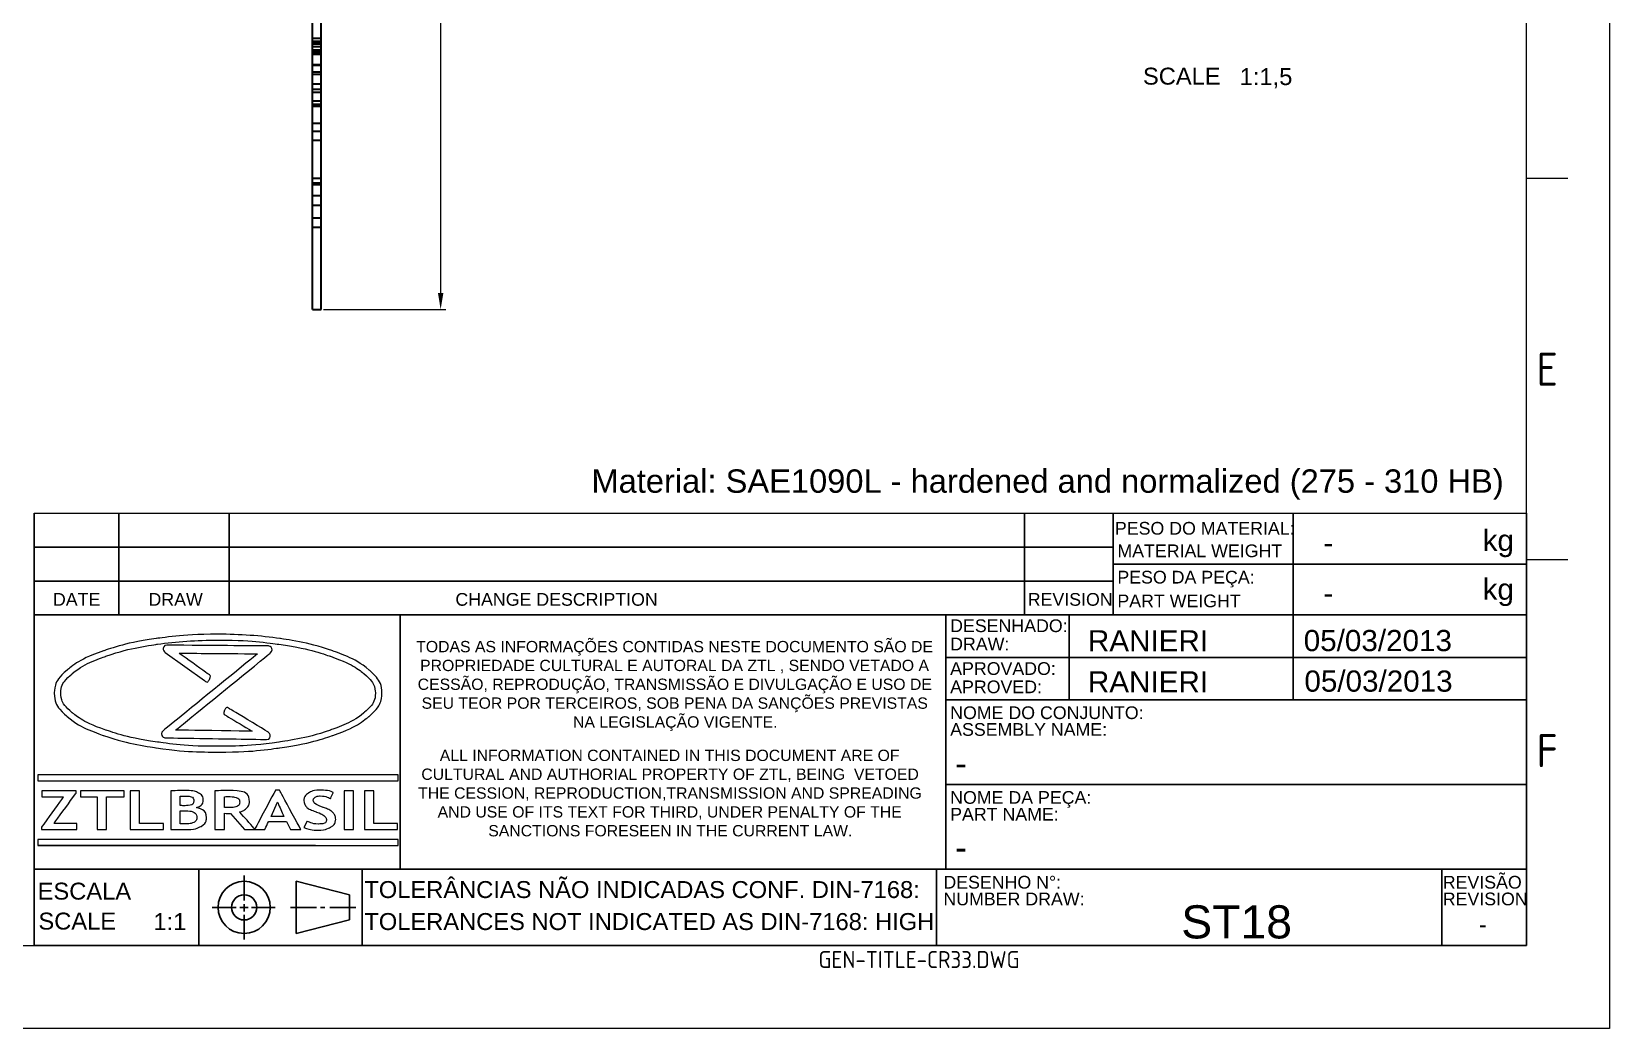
# Model space of a CAD drawing. Header units: millimetres. Extents: x 1404 to 2252, y 1260 to 1860.
# Drawn here: x 1867.8 to 2251.5, y 1260.4 to 1502.9 of the extents above; entities that cross this region are included whole.
import ezdxf
from ezdxf.enums import TextEntityAlignment as Align

# ---------------------------------------------------------------- set-up
doc = ezdxf.new("R2010")
doc.units = ezdxf.units.MM
doc.linetypes.add('ACAD_ISO02W100', pattern=[15, 12, -3])
doc.linetypes.add('ACAD_ISO05W100', pattern=[33, 24, -3, 0, -3, 0, -3])
for name, color, linetype, lineweight in [('AM_0', 7, 'Continuous', 40), ('AM_5', 3, 'Continuous', 25), ('AM_8', 40, 'ACAD_ISO02W100', 35), ('AM_BOR', 2, 'ACAD_ISO05W100', 35)]:
    doc.layers.add(name, color=color, linetype=linetype, lineweight=lineweight)
doc.layers.add('Camada 1', color=7, linetype='Continuous')
doc.styles.add('ACISOTS', font='isocp.shx', dxfattribs={"height": 1})
doc.styles.get("Standard").update_dxf_attribs({"font": 'arial.ttf'})
doc.dimstyles.new('ISO-25', dxfattribs={"dimtxt": 6, "dimasz": 4, "dimexe": 1.25, "dimexo": 0.625, "dimtad": 1, "dimtxsty": 'Standard', "dimcen": 4, "dimadec": 0, "dimazin": 0, "dimtfac": 1, "dimtmove": 0, "dimatfit": 3, "dimfxl": 1, "dimarcsym": 0})

# ---------------------------------------------------------------- blocks, each defined once
blk = doc.blocks.new('A3 ZTL')
for p, q in [((401.17, 9.78), (401.17, 280.82)), ((19.57, 9.78), (401.17, 9.78))]:
    blk.add_line(p, q)
at = {"layer": 'AM_BOR', "color": 135, "linetype": 'Continuous', "lineweight": 25}
for p, q in [((410.96, 290.61), (410.96, 0)), ((410.96, 0), (0, 0))]:
    blk.add_line(p, q, dxfattribs=at)
at = {"layer": 'AM_BOR', "color": 135, "lineweight": 25}
for p, q in [((406.07, 100.29), (401.17, 100.29)), ((406.07, 55.28), (401.17, 55.28))]:
    blk.add_line(p, q, dxfattribs=at)
at = {"layer": 'AM_BOR', "color": 135, "lineweight": 25, "style": 'ACISOTS'}
for s, p in [('E', (403.62, 77.79)), ('F', (403.62, 32.78))]:
    blk.add_text(s, height=3.91, dxfattribs=at).set_placement(p, align=Align.MIDDLE)
blk = doc.blocks.new('*D15')
at = {"layer": 'AM_5', "color": 0, "lineweight": -2, "ltscale": 0.5, "transparency": 16777216}
for p, q in [((1938.82, 1784.28), (1968.53, 1784.28)), ((1967.28, 1780.28), (1967.28, 1439.32)), ((1938.82, 1435.32), (1968.53, 1435.32))]:
    blk.add_line(p, q, dxfattribs=at)
at = {"layer": 'AM_5', "color": 0, "ltscale": 0.5, "transparency": 16777216}
for points in [[(1966.62, 1780.28), (1967.95, 1780.28), (1967.28, 1784.28)], [(1966.62, 1439.32), (1967.95, 1439.32), (1967.28, 1435.32)]]:
    blk.add_solid(points, dxfattribs=at)
at = {"layer": 'Defpoints', "color": 0, "ltscale": 0.5, "transparency": 16777216}
for p in [(1938.19, 1784.28), (1938.19, 1435.32), (1967.28, 1435.32)]:
    blk.add_point(p, dxfattribs=at)
at = {"layer": 'AM_5', "color": 0, "ltscale": 0.5, "transparency": 16777216, "insert": (1963.43, 1609.8), "char_height": 6, "attachment_point": 5, "rotation": 90}
blk.add_mtext('%%c349', dxfattribs=at)

msp = doc.modelspace()

# ---------------------------------------------------------------- linework, layer by layer
at = {"linetype": 'Continuous'}
msp.add_line((1868.439, 1385.715), (2231.33, 1385.715), dxfattribs=at)
at = {"layer": 'AM_0'}
for p, q in [((1936.091, 1435.319), (1936.091, 1784.284)), ((1938.191, 1435.319), (1938.191, 1784.284)), ((1938.191, 1501.229), (1936.091, 1501.229)), ((1938.191, 1500.481), (1936.091, 1500.481)), ((1938.191, 1500.177), (1936.091, 1500.177)), ((1938.191, 1499.801), (1936.091, 1499.801)), ((1938.191, 1499.208), (1936.091, 1499.208)), ((1936.091, 1498.405), (1938.191, 1498.405)), ((1938.191, 1498.391), (1936.091, 1498.391)), ((1938.191, 1497.806), (1936.091, 1497.806)), ((1938.191, 1497.301), (1936.091, 1497.301)), ((1936.091, 1494.877), (1938.191, 1494.877)), ((1936.091, 1494.729), (1938.191, 1494.729)), ((1936.091, 1493.091), (1938.191, 1493.091)), ((1936.091, 1492.506), (1938.191, 1492.506)), ((1936.091, 1490.181), (1938.191, 1490.181)), ((1936.091, 1488.908), (1938.191, 1488.908)), ((1936.091, 1488.192), (1938.191, 1488.192)), ((1938.191, 1485.943), (1936.091, 1485.943)), ((1938.191, 1485.155), (1936.091, 1485.155)), ((1938.191, 1484.656), (1936.091, 1484.656)), ((1936.091, 1480.643), (1938.191, 1480.643)), ((1936.091, 1478.655), (1938.191, 1478.655)), ((1938.191, 1476.369), (1936.091, 1476.369)), ((1938.191, 1467.196), (1936.091, 1467.196)), ((1936.091, 1466.069), (1938.191, 1466.069)), ((1938.191, 1466.007), (1936.091, 1466.007)), ((1938.191, 1465.642), (1936.091, 1465.642)), ((1938.191, 1462.914), (1936.091, 1462.914)), ((1936.091, 1460.707), (1938.191, 1460.707)), ((1936.091, 1460.696), (1938.191, 1460.696)), ((1936.091, 1457.614), (1938.191, 1457.614)), ((1936.091, 1455.342), (1938.191, 1455.342)), ((1936.091, 1435.319), (1938.191, 1435.319))]:
    msp.add_line(p, q, dxfattribs=at)
at = {"layer": 'AM_8', "color": 0, "linetype": 'Continuous'}
for p, q in [((1868.439, 1385.715), (1868.439, 1280.559)), ((1889.057, 1385.715), (1889.057, 1360.973)), ((1915.862, 1385.715), (1915.862, 1360.973)), ((2109.231, 1385.715), (2109.231, 1360.973)), ((2130.809, 1360.973), (2130.809, 1385.715)), ((2174.628, 1385.715), (2174.628, 1373.344)), ((2231.33, 1280.559), (2231.33, 1385.715)), ((2130.809, 1377.468), (1868.439, 1377.468)), ((2130.809, 1373.344), (2231.33, 1373.344)), ((2174.628, 1373.344), (2174.628, 1360.973)), ((1868.439, 1369.22), (2130.809, 1369.22)), ((1868.439, 1360.973), (2086.998, 1360.973)), ((1957.403, 1360.973), (1957.403, 1299.116)), ((2086.998, 1360.973), (2231.33, 1360.973)), ((2090.146, 1360.973), (2090.146, 1321.797)), ((2120.086, 1360.973), (2120.086, 1340.354)), ((2174.628, 1360.973), (2174.628, 1340.354)), ((2090.146, 1350.663), (2231.33, 1350.663)), ((2090.146, 1340.354), (2231.33, 1340.354)), ((2090.146, 1321.797), (2090.146, 1299.116)), ((2090.146, 1319.735), (2231.33, 1319.735)), ((1869.341, 1304.913), (1936.888, 1304.913)), ((2086.998, 1299.116), (1868.439, 1299.116)), ((1959.907, 1299.116), (1868.439, 1299.116)), ((1908.51, 1299.116), (1908.51, 1280.559)), ((1919.497, 1297.628), (1919.497, 1291.51)), ((1948.216, 1299.116), (1948.216, 1280.559)), ((2086.998, 1299.116), (2210.711, 1299.116)), ((2087.857, 1280.559), (2087.857, 1299.116)), ((2231.33, 1299.116), (2210.711, 1299.116)), ((2210.711, 1299.116), (2210.711, 1280.559)), ((1945.13, 1292.896), (1932.159, 1296.185)), ((1932.159, 1296.185), (1932.159, 1283.49)), ((1911.744, 1289.838), (1917.565, 1289.838)), ((1918.447, 1289.838), (1920.496, 1289.838)), ((1919.497, 1290.659), (1919.497, 1288.832)), ((1921.284, 1289.838), (1927.069, 1289.838)), ((1930.745, 1289.838), (1937.122, 1289.838)), ((1938.104, 1289.838), (1939.131, 1289.838)), ((1940.318, 1289.838), (1946.634, 1289.838)), ((1945.13, 1292.896), (1945.13, 1286.779)), ((1919.497, 1288.012), (1919.497, 1282.047)), ((1945.13, 1286.779), (1932.159, 1283.49)), ((1868.439, 1280.559), (2231.33, 1280.559))]:
    msp.add_line(p, q, dxfattribs=at)
for radius in [6.347, 3.059]:
    msp.add_circle((1919.497, 1289.838), radius, dxfattribs=at)
at = {"layer": 'Camada 1'}
for points, knots in [([(1913.165, 1356.286), (1918.484, 1356.286), (1923.568, 1355.913), (1928.212, 1355.239), (1928.212, 1355.239), (1933.038, 1354.538), (1937.392, 1353.51), (1941.042, 1352.236), (1941.042, 1352.236), (1944.79, 1350.928), (1947.814, 1349.349), (1949.882, 1347.583), (1949.882, 1347.583), (1951.895, 1345.862), (1953.007, 1343.96), (1953.007, 1341.949), (1953.007, 1341.949), (1953.007, 1339.937), (1951.895, 1338.034), (1949.882, 1336.314), (1949.882, 1336.314), (1947.814, 1334.547), (1944.79, 1332.969), (1941.042, 1331.661), (1941.042, 1331.661), (1937.392, 1330.386), (1933.038, 1329.358), (1928.212, 1328.658), (1928.212, 1328.658), (1923.568, 1327.983), (1918.484, 1327.611), (1913.165, 1327.611), (1913.165, 1327.611), (1907.846, 1327.611), (1902.762, 1327.983), (1898.118, 1328.658), (1898.118, 1328.658), (1893.291, 1329.358), (1888.938, 1330.386), (1885.287, 1331.661), (1885.287, 1331.661), (1881.54, 1332.969), (1878.515, 1334.547), (1876.448, 1336.314), (1876.448, 1336.314), (1874.435, 1338.034), (1873.323, 1339.937), (1873.323, 1341.949), (1873.323, 1341.949), (1873.323, 1343.96), (1874.435, 1345.862), (1876.448, 1347.583), (1876.448, 1347.583), (1878.515, 1349.349), (1881.54, 1350.928), (1885.287, 1352.236), (1885.287, 1352.236), (1888.938, 1353.51), (1893.291, 1354.538), (1898.118, 1355.239), (1898.118, 1355.239), (1902.762, 1355.913), (1907.846, 1356.286), (1913.165, 1356.286)], [0, 0, 0, 0, 0.0588235, 0.0588235, 0.0588235, 0.0882353, 0.1176471, 0.1176471, 0.1176471, 0.1470588, 0.1764706, 0.1764706, 0.1764706, 0.2058824, 0.2352941, 0.2352941, 0.2352941, 0.2647059, 0.2941176, 0.2941176, 0.2941176, 0.3235294, 0.3529412, 0.3529412, 0.3529412, 0.3823529, 0.4117647, 0.4117647, 0.4117647, 0.4411765, 0.4705882, 0.4705882, 0.4705882, 0.5, 0.5294118, 0.5294118, 0.5294118, 0.5588235, 0.5882353, 0.5882353, 0.5882353, 0.6176471, 0.6470588, 0.6470588, 0.6470588, 0.6764706, 0.7058824, 0.7058824, 0.7058824, 0.7352941, 0.7647059, 0.7647059, 0.7647059, 0.7941176, 0.8235294, 0.8235294, 0.8235294, 0.8529412, 0.8823529, 0.8823529, 0.8823529, 0.9411765, 1, 1, 1, 1]), ([(1913.165, 1354.871), (1907.939, 1354.871), (1902.952, 1354.507), (1898.405, 1353.849), (1898.405, 1353.849), (1893.68, 1353.165), (1889.427, 1352.163), (1885.869, 1350.921), (1885.869, 1350.921), (1882.407, 1349.713), (1879.618, 1348.286), (1877.717, 1346.718), (1877.717, 1346.718), (1875.914, 1345.23), (1874.918, 1343.617), (1874.918, 1341.949), (1874.918, 1341.949), (1874.918, 1340.28), (1875.914, 1338.667), (1877.717, 1337.179), (1877.717, 1337.179), (1879.618, 1335.611), (1882.407, 1334.184), (1885.869, 1332.975), (1885.869, 1332.975), (1889.427, 1331.734), (1893.679, 1330.732), (1898.404, 1330.048), (1898.404, 1330.048), (1902.952, 1329.389), (1907.938, 1329.025), (1913.165, 1329.025), (1913.165, 1329.025), (1918.391, 1329.025), (1923.378, 1329.389), (1927.925, 1330.048), (1927.925, 1330.048), (1932.65, 1330.732), (1936.903, 1331.734), (1940.46, 1332.975), (1940.46, 1332.975), (1943.923, 1334.184), (1946.712, 1335.611), (1948.612, 1337.179), (1948.612, 1337.179), (1950.415, 1338.667), (1951.412, 1340.28), (1951.412, 1341.949), (1951.412, 1341.949), (1951.412, 1343.617), (1950.415, 1345.23), (1948.612, 1346.718), (1948.612, 1346.718), (1946.712, 1348.286), (1943.923, 1349.713), (1940.46, 1350.921), (1940.46, 1350.921), (1936.903, 1352.163), (1932.65, 1353.165), (1927.925, 1353.849), (1927.925, 1353.849), (1923.377, 1354.507), (1918.391, 1354.871), (1913.165, 1354.871)], [0, 0, 0, 0, 0.0588235, 0.0588235, 0.0588235, 0.0882353, 0.1176471, 0.1176471, 0.1176471, 0.1470588, 0.1764706, 0.1764706, 0.1764706, 0.2058824, 0.2352941, 0.2352941, 0.2352941, 0.2647059, 0.2941176, 0.2941176, 0.2941176, 0.3235294, 0.3529412, 0.3529412, 0.3529412, 0.3823529, 0.4117647, 0.4117647, 0.4117647, 0.4411765, 0.4705882, 0.4705882, 0.4705882, 0.5, 0.5294118, 0.5294118, 0.5294118, 0.5588235, 0.5882353, 0.5882353, 0.5882353, 0.6176471, 0.6470588, 0.6470588, 0.6470588, 0.6764706, 0.7058824, 0.7058824, 0.7058824, 0.7352941, 0.7647059, 0.7647059, 0.7647059, 0.7941176, 0.8235294, 0.8235294, 0.8235294, 0.8529412, 0.8823529, 0.8823529, 0.8823529, 0.9411765, 1, 1, 1, 1]), ([(1909.851, 1345.001), (1909.851, 1345.001), (1900.306, 1351.841), (1900.306, 1351.841), (1900.306, 1351.841), (1899.595, 1352.35), (1899.883, 1353.643), (1900.721, 1353.636), (1900.721, 1353.636), (1900.721, 1353.636), (1925.372, 1353.438), (1925.372, 1353.438), (1925.372, 1353.438), (1926.182, 1353.431), (1926.483, 1352.211), (1925.822, 1351.673), (1925.822, 1351.673), (1925.822, 1351.673), (1902.872, 1332.975), (1902.872, 1332.975), (1902.872, 1332.975), (1902.872, 1332.975), (1921.473, 1332.676), (1921.473, 1332.676), (1921.473, 1332.676), (1921.473, 1332.676), (1915.216, 1336.445), (1915.216, 1336.445), (1915.216, 1336.445), (1914.805, 1336.693), (1914.394, 1336.941), (1914.752, 1337.801), (1914.752, 1337.801), (1915.111, 1338.66), (1915.523, 1338.413), (1915.934, 1338.165), (1915.934, 1338.165), (1915.934, 1338.165), (1925.313, 1332.514), (1925.313, 1332.514), (1925.313, 1332.514), (1926.081, 1332.052), (1925.809, 1330.675), (1924.945, 1330.689), (1924.945, 1330.689), (1924.945, 1330.689), (1900.294, 1331.085), (1900.294, 1331.085), (1900.294, 1331.085), (1899.486, 1331.098), (1899.191, 1332.314), (1899.85, 1332.85), (1899.85, 1332.85), (1899.85, 1332.85), (1922.776, 1351.528), (1922.776, 1351.528), (1922.776, 1351.528), (1922.776, 1351.528), (1903.668, 1351.682), (1903.668, 1351.682), (1903.668, 1351.682), (1903.668, 1351.682), (1910.675, 1346.66), (1910.675, 1346.66), (1910.675, 1346.66), (1911.066, 1346.38), (1911.456, 1346.1), (1911.044, 1345.271), (1911.044, 1345.271), (1910.632, 1344.441), (1910.241, 1344.721), (1909.851, 1345.001)], [0, 0, 0, 0, 0.0526316, 0.0526316, 0.0526316, 0.0789474, 0.1052632, 0.1052632, 0.1052632, 0.1315789, 0.1578947, 0.1578947, 0.1578947, 0.1842105, 0.2105263, 0.2105263, 0.2105263, 0.2368421, 0.2631579, 0.2631579, 0.2631579, 0.2894737, 0.3157895, 0.3157895, 0.3157895, 0.3421053, 0.3684211, 0.3684211, 0.3684211, 0.3947368, 0.4210526, 0.4210526, 0.4210526, 0.4473684, 0.4736842, 0.4736842, 0.4736842, 0.5, 0.5263158, 0.5263158, 0.5263158, 0.5526316, 0.5789474, 0.5789474, 0.5789474, 0.6052632, 0.6315789, 0.6315789, 0.6315789, 0.6578947, 0.6842105, 0.6842105, 0.6842105, 0.7105263, 0.7368421, 0.7368421, 0.7368421, 0.7631579, 0.7894737, 0.7894737, 0.7894737, 0.8157895, 0.8421053, 0.8421053, 0.8421053, 0.8684211, 0.8947368, 0.8947368, 0.8947368, 0.9473684, 1, 1, 1, 1]), ([(1869.512, 1322.078), (1869.512, 1322.078), (1956.817, 1322.078), (1956.817, 1322.078), (1956.817, 1322.078), (1956.817, 1322.078), (1956.989, 1322.078), (1956.989, 1322.078), (1956.989, 1322.078), (1956.989, 1322.078), (1956.989, 1321.907), (1956.989, 1321.907), (1956.989, 1321.907), (1956.989, 1321.907), (1956.989, 1320.771), (1956.989, 1320.771), (1956.989, 1320.771), (1956.989, 1320.771), (1956.989, 1320.6), (1956.989, 1320.6), (1956.989, 1320.6), (1956.989, 1320.6), (1956.817, 1320.6), (1956.817, 1320.6), (1956.817, 1320.6), (1956.817, 1320.6), (1869.512, 1320.6), (1869.512, 1320.6), (1869.512, 1320.6), (1869.512, 1320.6), (1869.341, 1320.6), (1869.341, 1320.6), (1869.341, 1320.6), (1869.341, 1320.6), (1869.341, 1320.771), (1869.341, 1320.771), (1869.341, 1320.771), (1869.341, 1320.771), (1869.341, 1321.907), (1869.341, 1321.907), (1869.341, 1321.907), (1869.341, 1321.907), (1869.341, 1322.078), (1869.341, 1322.078), (1869.341, 1322.078), (1869.341, 1322.078), (1869.512, 1322.078), (1869.512, 1322.078)], [0, 0, 0, 0, 0.0769231, 0.0769231, 0.0769231, 0.1153846, 0.1538462, 0.1538462, 0.1538462, 0.1923077, 0.2307692, 0.2307692, 0.2307692, 0.2692308, 0.3076923, 0.3076923, 0.3076923, 0.3461538, 0.3846154, 0.3846154, 0.3846154, 0.4230769, 0.4615385, 0.4615385, 0.4615385, 0.5, 0.5384615, 0.5384615, 0.5384615, 0.5769231, 0.6153846, 0.6153846, 0.6153846, 0.6538462, 0.6923077, 0.6923077, 0.6923077, 0.7307692, 0.7692308, 0.7692308, 0.7692308, 0.8076923, 0.8461538, 0.8461538, 0.8461538, 0.9230769, 1, 1, 1, 1]), ([(1870.21, 1308.791), (1870.21, 1308.791), (1870.21, 1309.331), (1870.21, 1309.331), (1870.21, 1309.331), (1870.21, 1309.331), (1875.55, 1316.717), (1875.55, 1316.717), (1875.55, 1316.717), (1875.55, 1316.717), (1870.299, 1316.717), (1870.299, 1316.717), (1870.299, 1316.717), (1870.299, 1316.717), (1870.299, 1318.201), (1870.299, 1318.201), (1870.299, 1318.201), (1870.299, 1318.201), (1878.647, 1318.201), (1878.647, 1318.201), (1878.647, 1318.201), (1878.647, 1318.201), (1878.647, 1317.662), (1878.647, 1317.662), (1878.647, 1317.662), (1878.647, 1317.662), (1873.289, 1310.276), (1873.289, 1310.276), (1873.289, 1310.276), (1873.289, 1310.276), (1878.838, 1310.276), (1878.838, 1310.276), (1878.838, 1310.276), (1878.838, 1310.276), (1878.838, 1308.791), (1878.838, 1308.791), (1878.838, 1308.791), (1878.838, 1308.791), (1870.21, 1308.791), (1870.21, 1308.791)], [0, 0, 0, 0, 0.0909091, 0.0909091, 0.0909091, 0.1363636, 0.1818182, 0.1818182, 0.1818182, 0.2272727, 0.2727273, 0.2727273, 0.2727273, 0.3181818, 0.3636364, 0.3636364, 0.3636364, 0.4090909, 0.4545455, 0.4545455, 0.4545455, 0.5, 0.5454545, 0.5454545, 0.5454545, 0.5909091, 0.6363636, 0.6363636, 0.6363636, 0.6818182, 0.7272727, 0.7272727, 0.7272727, 0.7727273, 0.8181818, 0.8181818, 0.8181818, 0.9090909, 1, 1, 1, 1]), ([(1886.058, 1316.717), (1886.058, 1316.717), (1886.058, 1308.791), (1886.058, 1308.791), (1886.058, 1308.791), (1886.058, 1308.791), (1883.785, 1308.791), (1883.785, 1308.791), (1883.785, 1308.791), (1883.785, 1308.791), (1883.785, 1316.717), (1883.785, 1316.717), (1883.785, 1316.717), (1883.785, 1316.717), (1879.712, 1316.717), (1879.712, 1316.717), (1879.712, 1316.717), (1879.712, 1316.717), (1879.712, 1318.201), (1879.712, 1318.201), (1879.712, 1318.201), (1879.712, 1318.201), (1890.313, 1318.201), (1890.313, 1318.201), (1890.313, 1318.201), (1890.313, 1318.201), (1890.313, 1316.717), (1890.313, 1316.717), (1890.313, 1316.717), (1890.313, 1316.717), (1886.058, 1316.717), (1886.058, 1316.717)], [0, 0, 0, 0, 0.1111111, 0.1111111, 0.1111111, 0.1666667, 0.2222222, 0.2222222, 0.2222222, 0.2777778, 0.3333333, 0.3333333, 0.3333333, 0.3888889, 0.4444444, 0.4444444, 0.4444444, 0.5, 0.5555556, 0.5555556, 0.5555556, 0.6111111, 0.6666667, 0.6666667, 0.6666667, 0.7222222, 0.7777778, 0.7777778, 0.7777778, 0.8888889, 1, 1, 1, 1]), ([(1891.798, 1308.791), (1891.798, 1308.791), (1891.798, 1318.201), (1891.798, 1318.201), (1891.798, 1318.201), (1891.798, 1318.201), (1894.072, 1318.201), (1894.072, 1318.201), (1894.072, 1318.201), (1894.072, 1318.201), (1894.072, 1310.276), (1894.072, 1310.276), (1894.072, 1310.276), (1894.072, 1310.276), (1899.86, 1310.276), (1899.86, 1310.276), (1899.86, 1310.276), (1899.86, 1310.276), (1899.86, 1308.791), (1899.86, 1308.791), (1899.86, 1308.791), (1899.86, 1308.791), (1891.798, 1308.791), (1891.798, 1308.791)], [0, 0, 0, 0, 0.1428571, 0.1428571, 0.1428571, 0.2142857, 0.2857143, 0.2857143, 0.2857143, 0.3571429, 0.4285714, 0.4285714, 0.4285714, 0.5, 0.5714286, 0.5714286, 0.5714286, 0.6428571, 0.7142857, 0.7142857, 0.7142857, 0.8571429, 1, 1, 1, 1]), ([(1905.609, 1308.791), (1905.609, 1308.791), (1901.692, 1308.791), (1901.692, 1308.791), (1901.692, 1308.791), (1901.692, 1308.791), (1901.692, 1318.194), (1901.692, 1318.194), (1901.692, 1318.194), (1903.419, 1318.254), (1904.628, 1318.284), (1905.32, 1318.284), (1905.32, 1318.284), (1906.65, 1318.284), (1907.689, 1318.076), (1908.438, 1317.657), (1908.438, 1317.657), (1909.187, 1317.241), (1909.559, 1316.645), (1909.559, 1315.871), (1909.559, 1315.871), (1909.559, 1315.125), (1909.022, 1314.535), (1907.951, 1314.104), (1907.951, 1314.104), (1909.542, 1313.696), (1910.338, 1312.856), (1910.338, 1311.584), (1910.338, 1311.584), (1910.338, 1310.729), (1909.896, 1310.05), (1909.019, 1309.546), (1909.019, 1309.546), (1908.139, 1309.044), (1907.003, 1308.791), (1905.609, 1308.791)], [0, 0, 0, 0, 0.1, 0.1, 0.1, 0.15, 0.2, 0.2, 0.2, 0.25, 0.3, 0.3, 0.3, 0.35, 0.4, 0.4, 0.4, 0.45, 0.5, 0.5, 0.5, 0.55, 0.6, 0.6, 0.6, 0.65, 0.7, 0.7, 0.7, 0.75, 0.8, 0.8, 0.8, 0.9, 1, 1, 1, 1]), ([(1903.965, 1316.859), (1903.965, 1316.859), (1903.965, 1314.604), (1903.965, 1314.604), (1903.965, 1314.604), (1904.314, 1314.588), (1904.681, 1314.579), (1905.066, 1314.579), (1905.066, 1314.579), (1906.546, 1314.579), (1907.286, 1314.987), (1907.286, 1315.805), (1907.286, 1315.805), (1907.286, 1316.528), (1906.615, 1316.89), (1905.269, 1316.89), (1905.269, 1316.89), (1904.914, 1316.89), (1904.479, 1316.879), (1903.965, 1316.859)], [0, 0, 0, 0, 0.1666667, 0.1666667, 0.1666667, 0.25, 0.3333333, 0.3333333, 0.3333333, 0.4166667, 0.5, 0.5, 0.5, 0.5833333, 0.6666667, 0.6666667, 0.6666667, 0.8333333, 1, 1, 1, 1]), ([(1919.566, 1308.791), (1919.566, 1308.791), (1916.15, 1312.676), (1916.15, 1312.676), (1916.15, 1312.676), (1915.807, 1312.681), (1915.326, 1312.696), (1914.706, 1312.722), (1914.706, 1312.722), (1914.706, 1312.722), (1914.706, 1308.791), (1914.706, 1308.791), (1914.706, 1308.791), (1914.706, 1308.791), (1912.346, 1308.791), (1912.346, 1308.791), (1912.346, 1308.791), (1912.346, 1308.791), (1912.346, 1318.201), (1912.346, 1318.201), (1912.346, 1318.201), (1912.474, 1318.201), (1912.966, 1318.217), (1913.826, 1318.249), (1913.826, 1318.249), (1914.682, 1318.282), (1915.371, 1318.297), (1915.896, 1318.297), (1915.896, 1318.297), (1919.148, 1318.297), (1920.774, 1317.372), (1920.774, 1315.522), (1920.774, 1315.522), (1920.774, 1314.965), (1920.548, 1314.459), (1920.1, 1314), (1920.1, 1314), (1919.653, 1313.542), (1919.086, 1313.22), (1918.405, 1313.031), (1918.405, 1313.031), (1918.405, 1313.031), (1922.188, 1308.791), (1922.188, 1308.791), (1922.188, 1308.791), (1922.188, 1308.791), (1919.566, 1308.791), (1919.566, 1308.791)], [0, 0, 0, 0, 0.0769231, 0.0769231, 0.0769231, 0.1153846, 0.1538462, 0.1538462, 0.1538462, 0.1923077, 0.2307692, 0.2307692, 0.2307692, 0.2692308, 0.3076923, 0.3076923, 0.3076923, 0.3461538, 0.3846154, 0.3846154, 0.3846154, 0.4230769, 0.4615385, 0.4615385, 0.4615385, 0.5, 0.5384615, 0.5384615, 0.5384615, 0.5769231, 0.6153846, 0.6153846, 0.6153846, 0.6538462, 0.6923077, 0.6923077, 0.6923077, 0.7307692, 0.7692308, 0.7692308, 0.7692308, 0.8076923, 0.8461538, 0.8461538, 0.8461538, 0.9230769, 1, 1, 1, 1]), ([(1914.706, 1316.75), (1914.706, 1316.75), (1914.706, 1314.136), (1914.706, 1314.136), (1914.706, 1314.136), (1915.126, 1314.11), (1915.449, 1314.097), (1915.669, 1314.097), (1915.669, 1314.097), (1916.618, 1314.097), (1917.313, 1314.196), (1917.752, 1314.393), (1917.752, 1314.393), (1918.194, 1314.59), (1918.414, 1314.972), (1918.414, 1315.542), (1918.414, 1315.542), (1918.414, 1316.004), (1918.179, 1316.329), (1917.704, 1316.511), (1917.704, 1316.511), (1917.233, 1316.695), (1916.49, 1316.787), (1915.476, 1316.787), (1915.476, 1316.787), (1915.231, 1316.787), (1914.974, 1316.776), (1914.706, 1316.75)], [0, 0, 0, 0, 0.125, 0.125, 0.125, 0.1875, 0.25, 0.25, 0.25, 0.3125, 0.375, 0.375, 0.375, 0.4375, 0.5, 0.5, 0.5, 0.5625, 0.625, 0.625, 0.625, 0.6875, 0.75, 0.75, 0.75, 0.875, 1, 1, 1, 1]), ([(1930.754, 1308.791), (1930.754, 1308.791), (1929.82, 1310.699), (1929.82, 1310.699), (1929.82, 1310.699), (1929.82, 1310.699), (1925.432, 1310.699), (1925.432, 1310.699), (1925.432, 1310.699), (1925.432, 1310.699), (1924.539, 1308.791), (1924.539, 1308.791), (1924.539, 1308.791), (1924.539, 1308.791), (1922.015, 1308.791), (1922.015, 1308.791), (1922.015, 1308.791), (1922.015, 1308.791), (1927.12, 1318.33), (1927.12, 1318.33), (1927.12, 1318.33), (1927.12, 1318.33), (1928.117, 1318.33), (1928.117, 1318.33), (1928.117, 1318.33), (1928.117, 1318.33), (1933.263, 1308.791), (1933.263, 1308.791), (1933.263, 1308.791), (1933.263, 1308.791), (1930.754, 1308.791), (1930.754, 1308.791)], [0, 0, 0, 0, 0.1111111, 0.1111111, 0.1111111, 0.1666667, 0.2222222, 0.2222222, 0.2222222, 0.2777778, 0.3333333, 0.3333333, 0.3333333, 0.3888889, 0.4444444, 0.4444444, 0.4444444, 0.5, 0.5555556, 0.5555556, 0.5555556, 0.6111111, 0.6666667, 0.6666667, 0.6666667, 0.7222222, 0.7777778, 0.7777778, 0.7777778, 0.8888889, 1, 1, 1, 1]), ([(1934.006, 1309.311), (1934.006, 1309.311), (1934.848, 1310.808), (1934.848, 1310.808), (1934.848, 1310.808), (1935.743, 1310.346), (1936.626, 1310.115), (1937.494, 1310.115), (1937.494, 1310.115), (1938.83, 1310.115), (1939.496, 1310.458), (1939.496, 1311.142), (1939.496, 1311.142), (1939.496, 1311.464), (1939.338, 1311.769), (1939.025, 1312.06), (1939.025, 1312.06), (1938.711, 1312.352), (1938.061, 1312.678), (1937.079, 1313.04), (1937.079, 1313.04), (1936.098, 1313.402), (1935.435, 1313.7), (1935.095, 1313.933), (1935.095, 1313.933), (1934.755, 1314.167), (1934.493, 1314.443), (1934.307, 1314.766), (1934.307, 1314.766), (1934.126, 1315.086), (1934.033, 1315.441), (1934.033, 1315.831), (1934.033, 1315.831), (1934.033, 1316.559), (1934.397, 1317.162), (1935.122, 1317.642), (1935.122, 1317.642), (1935.847, 1318.122), (1936.778, 1318.361), (1937.915, 1318.361), (1937.915, 1318.361), (1939.394, 1318.361), (1940.481, 1318.157), (1941.176, 1317.752), (1941.176, 1317.752), (1941.176, 1317.752), (1940.483, 1316.313), (1940.483, 1316.313), (1940.483, 1316.313), (1939.687, 1316.732), (1938.842, 1316.943), (1937.959, 1316.943), (1937.959, 1316.943), (1937.434, 1316.943), (1937.029, 1316.84), (1936.739, 1316.638), (1936.739, 1316.638), (1936.45, 1316.434), (1936.306, 1316.169), (1936.306, 1315.844), (1936.306, 1315.844), (1936.306, 1315.305), (1937.118, 1314.744), (1938.744, 1314.161), (1938.744, 1314.161), (1939.6, 1313.854), (1940.218, 1313.569), (1940.597, 1313.31), (1940.597, 1313.31), (1940.976, 1313.051), (1941.265, 1312.749), (1941.462, 1312.404), (1941.462, 1312.404), (1941.662, 1312.06), (1941.76, 1311.674), (1941.76, 1311.251), (1941.76, 1311.251), (1941.76, 1310.488), (1941.352, 1309.861), (1940.531, 1309.37), (1940.531, 1309.37), (1939.714, 1308.877), (1938.616, 1308.631), (1937.24, 1308.631), (1937.24, 1308.631), (1936.047, 1308.631), (1934.97, 1308.857), (1934.006, 1309.311)], [0, 0, 0, 0, 0.0434783, 0.0434783, 0.0434783, 0.0652174, 0.0869565, 0.0869565, 0.0869565, 0.1086957, 0.1304348, 0.1304348, 0.1304348, 0.1521739, 0.173913, 0.173913, 0.173913, 0.1956522, 0.2173913, 0.2173913, 0.2173913, 0.2391304, 0.2608696, 0.2608696, 0.2608696, 0.2826087, 0.3043478, 0.3043478, 0.3043478, 0.326087, 0.3478261, 0.3478261, 0.3478261, 0.3695652, 0.3913043, 0.3913043, 0.3913043, 0.4130435, 0.4347826, 0.4347826, 0.4347826, 0.4565217, 0.4782609, 0.4782609, 0.4782609, 0.5, 0.5217391, 0.5217391, 0.5217391, 0.5434783, 0.5652174, 0.5652174, 0.5652174, 0.5869565, 0.6086957, 0.6086957, 0.6086957, 0.6304348, 0.6521739, 0.6521739, 0.6521739, 0.673913, 0.6956522, 0.6956522, 0.6956522, 0.7173913, 0.7391304, 0.7391304, 0.7391304, 0.7608696, 0.7826087, 0.7826087, 0.7826087, 0.8043478, 0.826087, 0.826087, 0.826087, 0.8478261, 0.8695652, 0.8695652, 0.8695652, 0.8913043, 0.9130435, 0.9130435, 0.9130435, 0.9565217, 1, 1, 1, 1]), ([(1943.813, 1308.791), (1943.813, 1308.791), (1943.813, 1318.201), (1943.813, 1318.201), (1943.813, 1318.201), (1943.813, 1318.201), (1946.086, 1318.201), (1946.086, 1318.201), (1946.086, 1318.201), (1946.086, 1318.201), (1946.086, 1308.791), (1946.086, 1308.791), (1946.086, 1308.791), (1946.086, 1308.791), (1943.813, 1308.791), (1943.813, 1308.791)], [0, 0, 0, 0, 0.2, 0.2, 0.2, 0.3, 0.4, 0.4, 0.4, 0.5, 0.6, 0.6, 0.6, 0.8, 1, 1, 1, 1]), ([(1948.751, 1308.791), (1948.751, 1308.791), (1948.751, 1318.201), (1948.751, 1318.201), (1948.751, 1318.201), (1948.751, 1318.201), (1951.024, 1318.201), (1951.024, 1318.201), (1951.024, 1318.201), (1951.024, 1318.201), (1951.024, 1310.276), (1951.024, 1310.276), (1951.024, 1310.276), (1951.024, 1310.276), (1956.812, 1310.276), (1956.812, 1310.276), (1956.812, 1310.276), (1956.812, 1310.276), (1956.812, 1308.791), (1956.812, 1308.791), (1956.812, 1308.791), (1956.812, 1308.791), (1948.751, 1308.791), (1948.751, 1308.791)], [0, 0, 0, 0, 0.1428571, 0.1428571, 0.1428571, 0.2142857, 0.2857143, 0.2857143, 0.2857143, 0.3571429, 0.4285714, 0.4285714, 0.4285714, 0.5, 0.5714286, 0.5714286, 0.5714286, 0.6428571, 0.7142857, 0.7142857, 0.7142857, 0.8571429, 1, 1, 1, 1]), ([(1903.965, 1313.301), (1903.965, 1313.301), (1903.965, 1310.192), (1903.965, 1310.192), (1903.965, 1310.192), (1904.425, 1310.162), (1904.798, 1310.146), (1905.084, 1310.146), (1905.084, 1310.146), (1906.098, 1310.146), (1906.835, 1310.273), (1907.292, 1310.525), (1907.292, 1310.525), (1907.748, 1310.778), (1907.978, 1311.198), (1907.978, 1311.784), (1907.978, 1311.784), (1907.978, 1312.319), (1907.766, 1312.709), (1907.34, 1312.953), (1907.34, 1312.953), (1906.913, 1313.198), (1906.17, 1313.319), (1905.111, 1313.319), (1905.111, 1313.319), (1904.89, 1313.319), (1904.508, 1313.314), (1903.965, 1313.301)], [0, 0, 0, 0, 0.125, 0.125, 0.125, 0.1875, 0.25, 0.25, 0.25, 0.3125, 0.375, 0.375, 0.375, 0.4375, 0.5, 0.5, 0.5, 0.5625, 0.625, 0.625, 0.625, 0.6875, 0.75, 0.75, 0.75, 0.875, 1, 1, 1, 1]), ([(1927.618, 1315.452), (1927.618, 1315.452), (1926.079, 1311.977), (1926.079, 1311.977), (1926.079, 1311.977), (1926.079, 1311.977), (1929.155, 1311.977), (1929.155, 1311.977), (1929.155, 1311.977), (1929.155, 1311.977), (1927.618, 1315.452), (1927.618, 1315.452)], [0, 0, 0, 0, 0.25, 0.25, 0.25, 0.375, 0.5, 0.5, 0.5, 0.75, 1, 1, 1, 1]), ([(1869.512, 1306.392), (1869.512, 1306.392), (1956.817, 1306.392), (1956.817, 1306.392), (1956.817, 1306.392), (1956.817, 1306.392), (1956.989, 1306.392), (1956.989, 1306.392), (1956.989, 1306.392), (1956.989, 1306.392), (1956.989, 1306.22), (1956.989, 1306.22), (1956.989, 1306.22), (1956.989, 1306.22), (1956.989, 1305.084), (1956.989, 1305.084), (1956.989, 1305.084), (1956.989, 1305.084), (1956.989, 1304.913), (1956.989, 1304.913), (1956.989, 1304.913), (1956.989, 1304.913), (1956.817, 1304.913), (1956.817, 1304.913), (1956.817, 1304.913), (1956.817, 1304.913), (1869.512, 1304.913), (1869.512, 1304.913), (1869.512, 1304.913), (1869.512, 1304.913), (1869.341, 1304.913), (1869.341, 1304.913), (1869.341, 1304.913), (1869.341, 1304.913), (1869.341, 1305.084), (1869.341, 1305.084), (1869.341, 1305.084), (1869.341, 1305.084), (1869.341, 1306.22), (1869.341, 1306.22), (1869.341, 1306.22), (1869.341, 1306.22), (1869.341, 1306.392), (1869.341, 1306.392), (1869.341, 1306.392), (1869.341, 1306.392), (1869.512, 1306.392), (1869.512, 1306.392)], [0, 0, 0, 0, 0.0769231, 0.0769231, 0.0769231, 0.1153846, 0.1538462, 0.1538462, 0.1538462, 0.1923077, 0.2307692, 0.2307692, 0.2307692, 0.2692308, 0.3076923, 0.3076923, 0.3076923, 0.3461538, 0.3846154, 0.3846154, 0.3846154, 0.4230769, 0.4615385, 0.4615385, 0.4615385, 0.5, 0.5384615, 0.5384615, 0.5384615, 0.5769231, 0.6153846, 0.6153846, 0.6153846, 0.6538462, 0.6923077, 0.6923077, 0.6923077, 0.7307692, 0.7692308, 0.7692308, 0.7692308, 0.8076923, 0.8461538, 0.8461538, 0.8461538, 0.9230769, 1, 1, 1, 1])]:
    msp.add_open_spline(points, degree=3, knots=knots, dxfattribs=at)

# ---------------------------------------------------------------- block references
at = {"linetype": 'ByBlock', "lineweight": 0, "xscale": 2.061885375, "yscale": 2.061885375, "zscale": 2.061885375}
msp.add_blockref('A3 ZTL', (1404.155, 1260.384), dxfattribs=at)

# ---------------------------------------------------------------- texts
at = {"insert": (2003.955, 1396.387), "char_height": 5.68013, "width": 246.69434, "attachment_point": 1}
msp.add_mtext('Material: SAE1090L - hardened and normalized (275 - 310 HB)', dxfattribs=at)
at = {"color": 0, "linetype": 'Continuous', "char_height": 2.74918, "attachment_point": 1}
for s, width, insert in [('\\pi0.27765;TODAS AS INFORMAÇÕES CONTIDAS NESTE DOCUMENTO SÃO DE \\P\\pi1.2294;PROPRIEDADE CULTURAL E AUTORAL DA ZTL , SENDO VETADO A \\P\\pi0.6424;CESSÃO, REPRODUÇÃO, TRANSMISSÃO E DIVULGAÇÃO E USO DE \\P\\pi1.5894;SEU TEOR POR TERCEIROS, SOB PENA DA SANÇÕES PREVISTAS \\P\\pi38.421;NA LEGISLAÇÃO VIGENTE.', 125.94494, (1961.053, 1354.656)), ('\\pi7.5442;ALL INFORMATION CONTAINED IN THIS DOCUMENT ARE OF \\P\\pi3.0603;CULTURAL AND AUTHORIAL PROPERTY OF ZTL, BEING  VETOED \\P\\pi2.283;THE CESSION, REPRODUCTION,TRANSMISSION AND SPREADING \\P\\pi7.0247;AND USE OF ITS TEXT FOR THIRD, UNDER PENALTY OF THE \\P\\pi19.337;SANCTIONS FORESEEN IN THE CURRENT LAW.', 126.72266, (1959.524, 1328.195))]:
    msp.add_mtext_dynamic_manual_height_columns(s, width=width, gutter_width=12.5, heights=[0], dxfattribs=dict(at, insert=insert))
at = {"layer": 'AM_8', "color": 0, "linetype": 'Continuous'}
for s, height, p in [('SCALE', 4.1238, (2138.069, 1489.996)), ('1:1,5', 4.1238, (2161.589, 1489.883)), ('PESO DO MATERIAL:', 3.09283, (2131.248, 1380.515)), ('kg', 5.1547, (2220.676, 1376.561)), ('MATERIAL WEIGHT', 3.09283, (2131.847, 1375.037)), ('PESO DA PEÇA:', 3.09283, (2131.847, 1368.629)), ('kg', 5.1547, (2220.676, 1364.669)), ('DATE', 3.0928, (1873.006, 1363.219)), ('DRAW', 3.0928, (1896.24, 1363.219)), ('CHANGE DESCRIPTION', 3.09283, (1970.867, 1363.219)), ('REVISION', 3.0928, (2110.047, 1363.219)), ('PART WEIGHT', 3.09283, (2131.847, 1362.857)), ('DESENHADO:', 3.0928, (2091.185, 1356.809)), ('DRAW:', 3.0928, (2091.185, 1352.36)), ('APROVADO:', 3.0928, (2091.185, 1346.393)), ('APROVED:', 3.0928, (2091.185, 1341.944)), ('NOME DO CONJUNTO:', 3.09283, (2091.185, 1335.651)), ('ASSEMBLY NAME:', 3.09283, (2091.185, 1331.578)), ('NOME DA PEÇA:', 3.09283, (2091.185, 1315.032)), ('PART NAME:', 3.0928, (2091.185, 1310.96)), ('TOLERÂNCIAS NÃO INDICADAS CONF. DIN-7168:', 4.12377, (1948.728, 1292.114)), ('DESENHO N%%d:', 3.09283, (2089.54, 1294.413)), ('REVISÃO', 3.0928, (2210.97, 1294.413)), ('ESCALA', 4.1238, (1869.279, 1291.73)), ('NUMBER DRAW:', 3.09283, (2089.54, 1290.341)), ('REVISION', 3.0928, (2210.97, 1290.341)), ('SCALE', 4.1238, (1869.472, 1284.444)), ('1:1', 4.1238, (1897.43, 1284.331)), ('TOLERANCES NOT INDICATED AS DIN-7168: HIGH', 4.12377, (1948.728, 1284.331))]:
    msp.add_text(s, height=height, dxfattribs=at).set_placement(p)
for p in [(2181.972, 1378.554), (2181.972, 1366.287)]:
    msp.add_attdef('-', text='', height=5.155, dxfattribs=at).set_placement(p, align=Align.MIDDLE_LEFT)
for tag, p, height in [('RANIERI', (2124.689, 1352.117), 5.155), ('05/03/2013', (2177.163, 1352.177), 5.155), ('RANIERI', (2124.684, 1342.141), 5.155), ('05/03/2013', (2177.329, 1342.312), 5.155), ('-', (2092.35, 1321.847), 6.186), ('-', (2092.35, 1301.385), 6.186), ('ST18', (2147.388, 1282.284), 8.064)]:
    msp.add_attdef(tag, p, '', height=height, dxfattribs=at)
msp.add_attdef('-', text='', height=4.032, dxfattribs=at).set_placement((2220.73, 1285.692), align=Align.MIDDLE_CENTER)
at = {"layer": 'AM_8', "color": 0, "linetype": 'Continuous', "style": 'ACISOTS'}
msp.add_attdef('GEN-TITLE-CR33.DWG', (2059.17, 1275.087), '', height=4.124, dxfattribs=at)

# ---------------------------------------------------------------- dimensions: what is measured, and where the dimension line sits
at = {"layer": 'AM_5', "ltscale": 0.5}
dim = msp.add_linear_dim(base=(1967.285, 1435.319), p1=(1938.191, 1784.284), p2=(1938.191, 1435.319), angle=90, text='%%c349', dimstyle='ISO-25', dxfattribs=at)
dim.commit()
dim.dimension.update_dxf_attribs({"geometry": '*D15', "text_midpoint": (1963.428, 1609.801)})

doc.saveas('drawing.dxf')
